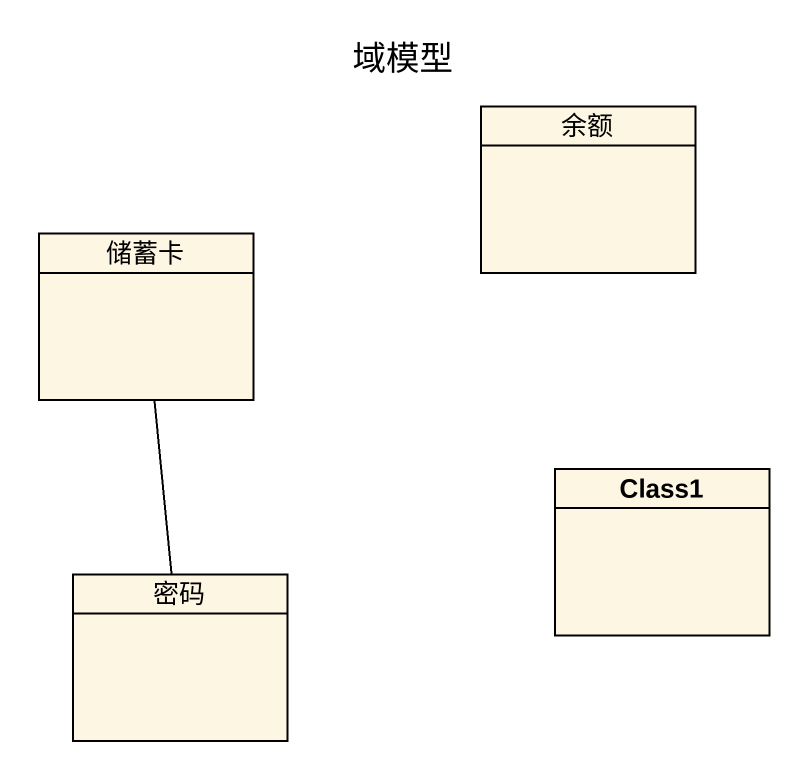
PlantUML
@startuml
title 域模型
hide circle
hide empty members
class 余额
class 储蓄卡
class Class1
class 密码
密码 -up- 储蓄卡
@enduml
